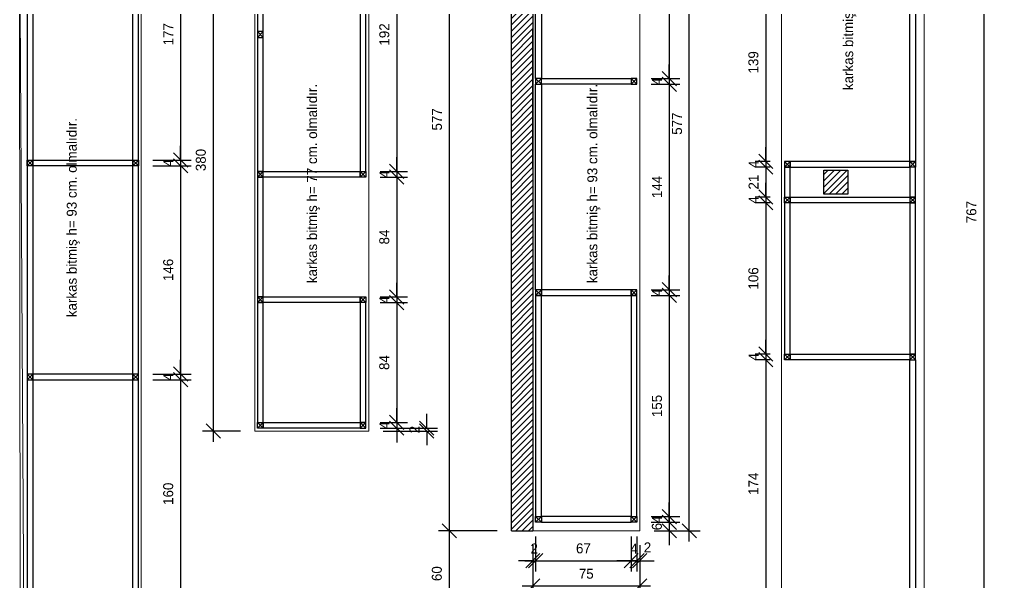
# Model space of a CAD drawing. Header units: centimetres. Extents: x 131563 to 145359, y 24878 to 28066.
# Drawn here: x 132804 to 133487, y 26724 to 27119 of the extents above; entities that cross this region are included whole.
import ezdxf

# ---------------------------------------------------------------- set-up
doc = ezdxf.new("R2010")
doc.units = ezdxf.units.CM
doc.header["$LTSCALE"] = 10
doc.header["$MEASUREMENT"] = 0
doc.header["$PDMODE"] = 3
doc.header["$PDSIZE"] = 20
doc.layers.add('ARK_AHŞAP', color=45, linetype='Continuous', lineweight=15)
doc.layers.add('tefriş', color=45, linetype='Continuous', lineweight=18)
for name, color, linetype in [('CG TASARIM LOGO', 7, 'Continuous'), ('Kıtc-002 Çizgi', 7, 'Continuous'), ('Kıtc-040 Detay', 7, 'Continuous'), ('LP-DIMENSION_INT_100', 51, 'Continuous'), ('S2000-002 Çizgi', 7, 'Continuous')]:
    doc.layers.add(name, color=color, linetype=linetype)
doc.styles.add('TAKSİM', font='GOTHIC.TTF', dxfattribs={"height": 7})
doc.dimstyles.new('AR_DIM_100', dxfattribs={"dimtxt": 7, "dimasz": 10, "dimexe": 7.5, "dimexo": 10, "dimgap": 5, "dimtad": 1, "dimtoh": 1, "dimdec": 0, "dimrnd": 0.5, "dimzin": 12, "dimdsep": 46, "dimtxsty": 'TAKSİM', "dimblk": 'OBLIQUE', "dimcen": 0.09, "dimdle": 7.5, "dimclrd": 256, "dimclre": 256, "dimclrt": 7, "dimadec": 0, "dimazin": 0, "dimtfac": 1, "dimtdec": 0, "dimtix": 1, "dimtofl": 0, "dimtmove": 0, "dimatfit": 3, "dimldrblk": 'DOT', "dimfxl": 100, "dimfxlon": 1, "dimtolj": 1, "dimtzin": 0, "dimlwd": -1, "dimlwe": -1, "dimarcsym": 0})

# ---------------------------------------------------------------- blocks, each defined once
blk = doc.blocks.new('A$C14D17327')
at = {"layer": 'Kıtc-002 Çizgi', "color": 1, "elevation": 0}
blk.add_lwpolyline([(0, 4), (4, 4), (4, 0), (0, 0)], close=True, dxfattribs=at)
for points in [[(0, 4), (4, 0)], [(0, 0), (4, 4)]]:
    blk.add_lwpolyline(points, dxfattribs=at)
blk = doc.blocks.new('_Oblique')
at = {"color": 0, "linetype": 'ByBlock', "lineweight": -2}
blk.add_line((-0.5, -0.5), (0.5, 0.5), dxfattribs=at)
blk = doc.blocks.new('*D33')
at = {"transparency": 16777216}
for p, q in [((133259.34, 27218.65), (133259.34, 27069.73)), ((133246.61, 27211.15), (133266.84, 27211.15)), ((133246.61, 27077.23), (133266.84, 27077.23))]:
    blk.add_line(p, q, dxfattribs=at)
at = {"layer": 'Defpoints', "color": 0, "transparency": 16777216}
for p in [(133236.61, 27211.15), (133236.61, 27077.23), (133259.34, 27077.23)]:
    blk.add_point(p, dxfattribs=at)
at = {"transparency": 16777216, "xscale": 10, "yscale": 10, "zscale": 10}
for p, rotation in [((133259.34, 27211.15), 90), ((133259.34, 27077.23), 270)]:
    blk.add_blockref('_Oblique', p, dxfattribs=dict(at, rotation=rotation))
at = {"color": 7, "transparency": 16777216, "insert": (133250.66, 27144.19), "char_height": 7, "attachment_point": 5, "rotation": 90, "style": 'TAKSİM'}
blk.add_mtext('\\A1;134', dxfattribs=at)
blk = doc.blocks.new('_Dot')
at = {"color": 0, "linetype": 'ByBlock', "lineweight": -2}
blk.add_line((-0.5, 0), (-1, 0), dxfattribs=at)
at = {"color": 0, "linetype": 'ByBlock', "const_width": 0.5}
blk.add_lwpolyline([(-0.25, 0, 1), (0.25, 0, 1)], format="xyb", close=True, dxfattribs=at)
blk = doc.blocks.new('*D34')
at = {"transparency": 16777216}
for p, q in [((133259.34, 27077.23), (133259.34, 27087.23)), ((133246.61, 27077.23), (133266.84, 27077.23)), ((133246.61, 27073.23), (133266.84, 27073.23)), ((133259.34, 27073.23), (133259.34, 27063.23))]:
    blk.add_line(p, q, dxfattribs=at)
at = {"layer": 'Defpoints', "color": 0, "transparency": 16777216}
for p in [(133236.61, 27077.23), (133236.61, 27073.23), (133259.34, 27073.23)]:
    blk.add_point(p, dxfattribs=at)
at = {"transparency": 16777216, "xscale": 10, "yscale": 10, "zscale": 10}
for p, rotation in [((133259.34, 27077.23), 270), ((133259.34, 27073.23), 90)]:
    blk.add_blockref('_Oblique', p, dxfattribs=dict(at, rotation=rotation))
at = {"color": 7, "transparency": 16777216, "insert": (133250.75, 27075.23), "char_height": 7, "attachment_point": 5, "rotation": 90, "style": 'TAKSİM'}
blk.add_mtext('\\A1;4', dxfattribs=at)
blk = doc.blocks.new('*D35')
at = {"transparency": 16777216}
for p, q in [((133259.34, 27080.73), (133259.34, 26921.73)), ((133246.61, 27073.23), (133266.84, 27073.23)), ((133246.61, 26929.23), (133266.84, 26929.23))]:
    blk.add_line(p, q, dxfattribs=at)
at = {"layer": 'Defpoints', "color": 0, "transparency": 16777216}
for p in [(133236.61, 27073.23), (133236.61, 26929.23), (133259.34, 26929.23)]:
    blk.add_point(p, dxfattribs=at)
at = {"transparency": 16777216, "xscale": 10, "yscale": 10, "zscale": 10}
for p, rotation in [((133259.34, 27073.23), 90), ((133259.34, 26929.23), 270)]:
    blk.add_blockref('_Oblique', p, dxfattribs=dict(at, rotation=rotation))
at = {"color": 7, "transparency": 16777216, "insert": (133250.75, 27001.23), "char_height": 7, "attachment_point": 5, "rotation": 90, "style": 'TAKSİM'}
blk.add_mtext('\\A1;144', dxfattribs=at)
blk = doc.blocks.new('*D36')
at = {"transparency": 16777216}
for p, q in [((133259.34, 26929.23), (133259.34, 26939.23)), ((133246.61, 26929.23), (133266.84, 26929.23)), ((133246.61, 26925.23), (133266.84, 26925.23)), ((133259.34, 26925.23), (133259.34, 26915.23))]:
    blk.add_line(p, q, dxfattribs=at)
at = {"layer": 'Defpoints', "color": 0, "transparency": 16777216}
for p in [(133236.61, 26929.23), (133236.61, 26925.23), (133259.34, 26925.23)]:
    blk.add_point(p, dxfattribs=at)
at = {"transparency": 16777216, "xscale": 10, "yscale": 10, "zscale": 10}
for p, rotation in [((133259.34, 26929.23), 270), ((133259.34, 26925.23), 90)]:
    blk.add_blockref('_Oblique', p, dxfattribs=dict(at, rotation=rotation))
at = {"color": 7, "transparency": 16777216, "insert": (133250.75, 26927.23), "char_height": 7, "attachment_point": 5, "rotation": 90, "style": 'TAKSİM'}
blk.add_mtext('\\A1;4', dxfattribs=at)
blk = doc.blocks.new('*D37')
at = {"transparency": 16777216}
for p, q in [((133259.34, 26932.73), (133259.34, 26762.65)), ((133246.61, 26925.23), (133266.84, 26925.23)), ((133246.61, 26770.15), (133266.84, 26770.15))]:
    blk.add_line(p, q, dxfattribs=at)
at = {"layer": 'Defpoints', "color": 0, "transparency": 16777216}
for p in [(133236.61, 26925.23), (133236.61, 26770.15), (133259.34, 26770.15)]:
    blk.add_point(p, dxfattribs=at)
at = {"transparency": 16777216, "xscale": 10, "yscale": 10, "zscale": 10}
for p, rotation in [((133259.34, 26925.23), 90), ((133259.34, 26770.15), 270)]:
    blk.add_blockref('_Oblique', p, dxfattribs=dict(at, rotation=rotation))
at = {"color": 7, "transparency": 16777216, "insert": (133250.75, 26847.69), "char_height": 7, "attachment_point": 5, "rotation": 90, "style": 'TAKSİM'}
blk.add_mtext('\\A1;155', dxfattribs=at)
blk = doc.blocks.new('*D38')
at = {"transparency": 16777216}
for p, q in [((133259.34, 26770.15), (133259.34, 26780.15)), ((133246.61, 26770.15), (133266.84, 26770.15)), ((133246.61, 26766.15), (133266.84, 26766.15)), ((133259.34, 26766.15), (133259.34, 26756.15))]:
    blk.add_line(p, q, dxfattribs=at)
at = {"layer": 'Defpoints', "color": 0, "transparency": 16777216}
for p in [(133236.61, 26770.15), (133236.61, 26766.15), (133259.34, 26766.15)]:
    blk.add_point(p, dxfattribs=at)
at = {"transparency": 16777216, "xscale": 10, "yscale": 10, "zscale": 10}
for p, rotation in [((133259.34, 26770.15), 270), ((133259.34, 26766.15), 90)]:
    blk.add_blockref('_Oblique', p, dxfattribs=dict(at, rotation=rotation))
at = {"color": 7, "transparency": 16777216, "insert": (133250.75, 26768.15), "char_height": 7, "attachment_point": 5, "rotation": 90, "style": 'TAKSİM'}
blk.add_mtext('\\A1;4', dxfattribs=at)
blk = doc.blocks.new('*D39')
at = {"transparency": 16777216}
for p, q in [((133259.34, 26766.15), (133259.34, 26776.15)), ((133246.61, 26766.15), (133266.84, 26766.15)), ((133248.61, 26760.15), (133266.84, 26760.15)), ((133259.34, 26760.15), (133259.34, 26750.15))]:
    blk.add_line(p, q, dxfattribs=at)
at = {"layer": 'Defpoints', "color": 0, "transparency": 16777216}
for p in [(133236.61, 26766.15), (133238.61, 26760.15), (133259.34, 26760.15)]:
    blk.add_point(p, dxfattribs=at)
at = {"transparency": 16777216, "xscale": 10, "yscale": 10, "zscale": 10}
for p, rotation in [((133259.34, 26766.15), 270), ((133259.34, 26760.15), 90)]:
    blk.add_blockref('_Oblique', p, dxfattribs=dict(at, rotation=rotation))
at = {"color": 7, "transparency": 16777216, "insert": (133250.66, 26763.15), "char_height": 7, "attachment_point": 5, "rotation": 90, "style": 'TAKSİM'}
blk.add_mtext('\\A1;6', dxfattribs=at)
blk = doc.blocks.new('*D40')
at = {"transparency": 16777216}
for p, q in [((133165.61, 26756.15), (133165.61, 26731.66)), ((133163.61, 26750.15), (133163.61, 26731.66)), ((133163.61, 26739.16), (133153.61, 26739.16)), ((133165.61, 26739.16), (133175.61, 26739.16))]:
    blk.add_line(p, q, dxfattribs=at)
at = {"layer": 'Defpoints', "color": 0, "transparency": 16777216}
for p in [(133165.61, 26766.15), (133163.61, 26760.15), (133165.61, 26739.16)]:
    blk.add_point(p, dxfattribs=at)
at = {"transparency": 16777216, "xscale": 10, "yscale": 10, "zscale": 10}
blk.add_blockref('_Oblique', (133163.61, 26739.16), dxfattribs=at)
at = {"transparency": 16777216, "xscale": 10, "yscale": 10, "zscale": 10, "rotation": 180}
blk.add_blockref('_Oblique', (133165.61, 26739.16), dxfattribs=at)
at = {"color": 7, "transparency": 16777216, "insert": (133164.61, 26747.75), "char_height": 7, "attachment_point": 5, "style": 'TAKSİM'}
blk.add_mtext('\\A1;2', dxfattribs=at)
blk = doc.blocks.new('*D41')
at = {"transparency": 16777216}
for p, q in [((133165.61, 26756.15), (133165.61, 26731.66)), ((133232.61, 26756.15), (133232.61, 26731.66)), ((133158.11, 26739.16), (133240.11, 26739.16))]:
    blk.add_line(p, q, dxfattribs=at)
at = {"layer": 'Defpoints', "color": 0, "transparency": 16777216}
for p in [(133165.61, 26766.15), (133232.61, 26766.15), (133232.61, 26739.16)]:
    blk.add_point(p, dxfattribs=at)
at = {"transparency": 16777216, "xscale": 10, "yscale": 10, "zscale": 10, "rotation": 180}
blk.add_blockref('_Oblique', (133165.61, 26739.16), dxfattribs=at)
at = {"transparency": 16777216, "xscale": 10, "yscale": 10, "zscale": 10}
blk.add_blockref('_Oblique', (133232.61, 26739.16), dxfattribs=at)
at = {"color": 7, "transparency": 16777216, "insert": (133199.11, 26747.83), "char_height": 7, "attachment_point": 5, "style": 'TAKSİM'}
blk.add_mtext('\\A1;67', dxfattribs=at)
blk = doc.blocks.new('*D42')
at = {"transparency": 16777216}
for p, q in [((133232.61, 26756.15), (133232.61, 26731.66)), ((133236.61, 26756.15), (133236.61, 26731.66)), ((133232.61, 26739.16), (133222.61, 26739.16)), ((133236.61, 26739.16), (133246.61, 26739.16))]:
    blk.add_line(p, q, dxfattribs=at)
at = {"layer": 'Defpoints', "color": 0, "transparency": 16777216}
for p in [(133232.61, 26766.15), (133236.61, 26766.15), (133236.61, 26739.16)]:
    blk.add_point(p, dxfattribs=at)
at = {"transparency": 16777216, "xscale": 10, "yscale": 10, "zscale": 10}
blk.add_blockref('_Oblique', (133232.61, 26739.16), dxfattribs=at)
at = {"transparency": 16777216, "xscale": 10, "yscale": 10, "zscale": 10, "rotation": 180}
blk.add_blockref('_Oblique', (133236.61, 26739.16), dxfattribs=at)
at = {"color": 7, "transparency": 16777216, "insert": (133234.61, 26747.75), "char_height": 7, "attachment_point": 5, "style": 'TAKSİM'}
blk.add_mtext('\\A1;4', dxfattribs=at)
blk = doc.blocks.new('*D43')
at = {"transparency": 16777216}
for p, q in [((133236.61, 26756.15), (133236.61, 26731.66)), ((133238.61, 26750.15), (133238.61, 26731.66)), ((133236.61, 26739.16), (133226.61, 26739.16)), ((133238.61, 26739.16), (133248.61, 26739.16))]:
    blk.add_line(p, q, dxfattribs=at)
at = {"layer": 'Defpoints', "color": 0, "transparency": 16777216}
for p in [(133236.61, 26766.15), (133238.61, 26760.15), (133238.61, 26739.16)]:
    blk.add_point(p, dxfattribs=at)
at = {"transparency": 16777216, "xscale": 10, "yscale": 10, "zscale": 10}
blk.add_blockref('_Oblique', (133236.61, 26739.16), dxfattribs=at)
at = {"transparency": 16777216, "xscale": 10, "yscale": 10, "zscale": 10, "rotation": 180}
blk.add_blockref('_Oblique', (133238.61, 26739.16), dxfattribs=at)
at = {"color": 7, "transparency": 16777216, "insert": (133244.05, 26748.58), "char_height": 7, "attachment_point": 5, "style": 'TAKSİM'}
blk.add_mtext('\\A1;2', dxfattribs=at)
blk = doc.blocks.new('*D44')
at = {"transparency": 16777216}
for p, q in [((133163.61, 26750.15), (133163.61, 26713.94)), ((133238.61, 26750.15), (133238.61, 26713.94)), ((133246.11, 26721.44), (133156.11, 26721.44))]:
    blk.add_line(p, q, dxfattribs=at)
at = {"layer": 'Defpoints', "color": 0, "transparency": 16777216}
for p in [(133163.61, 26760.15), (133238.61, 26760.15), (133163.61, 26721.44)]:
    blk.add_point(p, dxfattribs=at)
at = {"transparency": 16777216, "xscale": 10, "yscale": 10, "zscale": 10, "rotation": 180}
blk.add_blockref('_Oblique', (133163.61, 26721.44), dxfattribs=at)
at = {"transparency": 16777216, "xscale": 10, "yscale": 10, "zscale": 10}
blk.add_blockref('_Oblique', (133238.61, 26721.44), dxfattribs=at)
at = {"color": 7, "transparency": 16777216, "insert": (133201.11, 26730.03), "char_height": 7, "attachment_point": 5, "style": 'TAKSİM'}
blk.add_mtext('\\A1;75', dxfattribs=at)
blk = doc.blocks.new('*D45')
at = {"transparency": 16777216}
for p, q in [((133273.38, 26752.65), (133273.38, 27344.65)), ((133248.61, 27337.15), (133280.88, 27337.15)), ((133248.61, 26760.15), (133280.88, 26760.15))]:
    blk.add_line(p, q, dxfattribs=at)
at = {"layer": 'Defpoints', "color": 0, "transparency": 16777216}
for p in [(133238.61, 27337.15), (133273.38, 27337.15), (133238.61, 26760.15)]:
    blk.add_point(p, dxfattribs=at)
at = {"transparency": 16777216, "xscale": 10, "yscale": 10, "zscale": 10}
for p, rotation in [((133273.38, 27337.15), 90), ((133273.38, 26760.15), 270)]:
    blk.add_blockref('_Oblique', p, dxfattribs=dict(at, rotation=rotation))
at = {"color": 7, "transparency": 16777216, "insert": (133264.8, 27045.65), "char_height": 7, "attachment_point": 5, "rotation": 90, "style": 'TAKSİM'}
blk.add_mtext('\\A1;577', dxfattribs=at)
blk = doc.blocks.new('*D74')
at = {"transparency": 16777216}
for p, q in [((133327.02, 27165.65), (133327.02, 27011.65)), ((133330.11, 27158.15), (133319.52, 27158.15)), ((133330.11, 27019.15), (133319.52, 27019.15))]:
    blk.add_line(p, q, dxfattribs=at)
at = {"layer": 'Defpoints', "color": 0, "transparency": 16777216}
for p in [(133340.11, 27158.15), (133327.02, 27019.15), (133340.11, 27019.15)]:
    blk.add_point(p, dxfattribs=at)
at = {"transparency": 16777216, "xscale": 10, "yscale": 10, "zscale": 10}
for p, rotation in [((133327.02, 27158.15), 90), ((133327.02, 27019.15), 270)]:
    blk.add_blockref('_Oblique', p, dxfattribs=dict(at, rotation=rotation))
at = {"color": 7, "transparency": 16777216, "insert": (133318.35, 27088.65), "char_height": 7, "attachment_point": 5, "rotation": 90, "style": 'TAKSİM'}
blk.add_mtext('\\A1;139', dxfattribs=at)
blk = doc.blocks.new('*D75')
at = {"transparency": 16777216}
for p, q in [((133327.02, 27019.15), (133327.02, 27029.15)), ((133330.11, 27019.15), (133319.52, 27019.15)), ((133330.11, 27015.15), (133319.52, 27015.15)), ((133327.02, 27015.15), (133327.02, 27005.15))]:
    blk.add_line(p, q, dxfattribs=at)
at = {"layer": 'Defpoints', "color": 0, "transparency": 16777216}
for p in [(133340.11, 27019.15), (133327.02, 27015.15), (133340.11, 27015.15)]:
    blk.add_point(p, dxfattribs=at)
at = {"transparency": 16777216, "xscale": 10, "yscale": 10, "zscale": 10}
for p, rotation in [((133327.02, 27019.15), 270), ((133327.02, 27015.15), 90)]:
    blk.add_blockref('_Oblique', p, dxfattribs=dict(at, rotation=rotation))
at = {"color": 7, "transparency": 16777216, "insert": (133318.44, 27017.15), "char_height": 7, "attachment_point": 5, "rotation": 90, "style": 'TAKSİM'}
blk.add_mtext('\\A1;4', dxfattribs=at)
blk = doc.blocks.new('*D76')
at = {"transparency": 16777216}
for p, q in [((133327.02, 27022.65), (133327.02, 26986.65)), ((133330.11, 27015.15), (133319.52, 27015.15)), ((133330.11, 26994.15), (133319.52, 26994.15))]:
    blk.add_line(p, q, dxfattribs=at)
at = {"layer": 'Defpoints', "color": 0, "transparency": 16777216}
for p in [(133340.11, 27015.15), (133327.02, 26994.15), (133340.11, 26994.15)]:
    blk.add_point(p, dxfattribs=at)
at = {"transparency": 16777216, "xscale": 10, "yscale": 10, "zscale": 10}
for p, rotation in [((133327.02, 27015.15), 90), ((133327.02, 26994.15), 270)]:
    blk.add_blockref('_Oblique', p, dxfattribs=dict(at, rotation=rotation))
at = {"color": 7, "transparency": 16777216, "insert": (133318.44, 27004.65), "char_height": 7, "attachment_point": 5, "rotation": 90, "style": 'TAKSİM'}
blk.add_mtext('\\A1;21', dxfattribs=at)
blk = doc.blocks.new('*D77')
at = {"transparency": 16777216}
for p, q in [((133327.02, 26994.15), (133327.02, 27004.15)), ((133330.11, 26994.15), (133319.52, 26994.15)), ((133330.11, 26990.15), (133319.52, 26990.15)), ((133327.02, 26990.15), (133327.02, 26980.15))]:
    blk.add_line(p, q, dxfattribs=at)
at = {"layer": 'Defpoints', "color": 0, "transparency": 16777216}
for p in [(133327.02, 26990.15), (133340.11, 26994.15), (133340.11, 26990.15)]:
    blk.add_point(p, dxfattribs=at)
at = {"transparency": 16777216, "xscale": 10, "yscale": 10, "zscale": 10}
for p, rotation in [((133327.02, 26994.15), 270), ((133327.02, 26990.15), 90)]:
    blk.add_blockref('_Oblique', p, dxfattribs=dict(at, rotation=rotation))
at = {"color": 7, "transparency": 16777216, "insert": (133318.44, 26992.15), "char_height": 7, "attachment_point": 5, "rotation": 90, "style": 'TAKSİM'}
blk.add_mtext('\\A1;4', dxfattribs=at)
blk = doc.blocks.new('*D78')
at = {"transparency": 16777216}
for p, q in [((133327.02, 26997.65), (133327.02, 26876.65)), ((133330.11, 26990.15), (133319.52, 26990.15)), ((133330.11, 26884.15), (133319.52, 26884.15))]:
    blk.add_line(p, q, dxfattribs=at)
at = {"layer": 'Defpoints', "color": 0, "transparency": 16777216}
for p in [(133340.11, 26990.15), (133327.02, 26884.15), (133340.11, 26884.15)]:
    blk.add_point(p, dxfattribs=at)
at = {"transparency": 16777216, "xscale": 10, "yscale": 10, "zscale": 10}
for p, rotation in [((133327.02, 26990.15), 90), ((133327.02, 26884.15), 270)]:
    blk.add_blockref('_Oblique', p, dxfattribs=dict(at, rotation=rotation))
at = {"color": 7, "transparency": 16777216, "insert": (133318.35, 26937.15), "char_height": 7, "attachment_point": 5, "rotation": 90, "style": 'TAKSİM'}
blk.add_mtext('\\A1;106', dxfattribs=at)
blk = doc.blocks.new('*D79')
at = {"transparency": 16777216}
for p, q in [((133327.02, 26884.15), (133327.02, 26894.15)), ((133330.11, 26884.15), (133319.52, 26884.15)), ((133330.11, 26880.15), (133319.52, 26880.15)), ((133327.02, 26880.15), (133327.02, 26870.15))]:
    blk.add_line(p, q, dxfattribs=at)
at = {"layer": 'Defpoints', "color": 0, "transparency": 16777216}
for p in [(133340.11, 26884.15), (133327.02, 26880.15), (133340.11, 26880.15)]:
    blk.add_point(p, dxfattribs=at)
at = {"transparency": 16777216, "xscale": 10, "yscale": 10, "zscale": 10}
for p, rotation in [((133327.02, 26884.15), 270), ((133327.02, 26880.15), 90)]:
    blk.add_blockref('_Oblique', p, dxfattribs=dict(at, rotation=rotation))
at = {"color": 7, "transparency": 16777216, "insert": (133318.44, 26882.15), "char_height": 7, "attachment_point": 5, "rotation": 90, "style": 'TAKSİM'}
blk.add_mtext('\\A1;4', dxfattribs=at)
blk = doc.blocks.new('*D80')
at = {"transparency": 16777216}
for p, q in [((133327.02, 26887.65), (133327.02, 26698.65)), ((133330.11, 26880.15), (133319.52, 26880.15)), ((133330.11, 26706.15), (133319.52, 26706.15))]:
    blk.add_line(p, q, dxfattribs=at)
at = {"layer": 'Defpoints', "color": 0, "transparency": 16777216}
for p in [(133340.11, 26880.15), (133327.02, 26706.15), (133340.11, 26706.15)]:
    blk.add_point(p, dxfattribs=at)
at = {"transparency": 16777216, "xscale": 10, "yscale": 10, "zscale": 10}
for p, rotation in [((133327.02, 26880.15), 90), ((133327.02, 26706.15), 270)]:
    blk.add_blockref('_Oblique', p, dxfattribs=dict(at, rotation=rotation))
at = {"color": 7, "transparency": 16777216, "insert": (133318.35, 26793.15), "char_height": 7, "attachment_point": 5, "rotation": 90, "style": 'TAKSİM'}
blk.add_mtext('\\A1;174', dxfattribs=at)
blk = doc.blocks.new('*D113')
at = {"transparency": 16777216}
for p, q in [((133479.91, 27374.65), (133479.91, 26592.65)), ((133448.11, 27367.15), (133487.41, 27367.15)), ((133448.11, 26600.15), (133487.41, 26600.15))]:
    blk.add_line(p, q, dxfattribs=at)
at = {"layer": 'Defpoints', "color": 0, "transparency": 16777216}
for p in [(133438.11, 27367.15), (133438.11, 26600.15), (133479.91, 26600.15)]:
    blk.add_point(p, dxfattribs=at)
at = {"transparency": 16777216, "xscale": 10, "yscale": 10, "zscale": 10}
for p, rotation in [((133479.91, 27367.15), 90), ((133479.91, 26600.15), 270)]:
    blk.add_blockref('_Oblique', p, dxfattribs=dict(at, rotation=rotation))
at = {"color": 7, "transparency": 16777216, "insert": (133471.24, 26983.65), "char_height": 7, "attachment_point": 5, "rotation": 90, "style": 'TAKSİM'}
blk.add_mtext('\\A1;767', dxfattribs=at)
blk = doc.blocks.new('*D122')
at = {"transparency": 16777216}
for p, q in [((132939.49, 27217.65), (132939.49, 26822.65)), ((132958.61, 27210.15), (132931.99, 27210.15)), ((132958.61, 26830.15), (132931.99, 26830.15))]:
    blk.add_line(p, q, dxfattribs=at)
at = {"layer": 'Defpoints', "color": 0, "transparency": 16777216}
for p in [(132968.61, 27210.15), (132939.49, 26830.15), (132968.61, 26830.15)]:
    blk.add_point(p, dxfattribs=at)
at = {"transparency": 16777216, "xscale": 10, "yscale": 10, "zscale": 10}
for p, rotation in [((132939.49, 27210.15), 90), ((132939.49, 26830.15), 270)]:
    blk.add_blockref('_Oblique', p, dxfattribs=dict(at, rotation=rotation))
at = {"color": 7, "transparency": 16777216, "insert": (132930.81, 27020.15), "char_height": 7, "attachment_point": 5, "rotation": 90, "style": 'TAKSİM'}
blk.add_mtext('\\A1;380', dxfattribs=at)
blk = doc.blocks.new('*D124')
at = {"transparency": 16777216}
for p, q in [((133105.01, 26767.65), (133105.01, 26692.65)), ((133138.61, 26760.15), (133097.51, 26760.15)), ((133138.61, 26700.15), (133097.51, 26700.15))]:
    blk.add_line(p, q, dxfattribs=at)
at = {"layer": 'Defpoints', "color": 0, "transparency": 16777216}
for p in [(133148.61, 26760.15), (133105.01, 26700.15), (133148.61, 26700.15)]:
    blk.add_point(p, dxfattribs=at)
at = {"transparency": 16777216, "xscale": 10, "yscale": 10, "zscale": 10}
for p, rotation in [((133105.01, 26760.15), 90), ((133105.01, 26700.15), 270)]:
    blk.add_blockref('_Oblique', p, dxfattribs=dict(at, rotation=rotation))
at = {"color": 7, "transparency": 16777216, "insert": (133096.33, 26730.15), "char_height": 7, "attachment_point": 5, "rotation": 90, "style": 'TAKSİM'}
blk.add_mtext('\\A1;60', dxfattribs=at)
blk = doc.blocks.new('*D143')
at = {"transparency": 16777216}
for p, q in [((133105.01, 27344.65), (133105.01, 26752.65)), ((133118.61, 27337.15), (133097.51, 27337.15)), ((133118.61, 26760.15), (133097.51, 26760.15))]:
    blk.add_line(p, q, dxfattribs=at)
at = {"layer": 'Defpoints', "color": 0, "transparency": 16777216}
for p in [(133128.61, 27337.15), (133105.01, 26760.15), (133128.61, 26760.15)]:
    blk.add_point(p, dxfattribs=at)
at = {"transparency": 16777216, "xscale": 10, "yscale": 10, "zscale": 10}
for p, rotation in [((133105.01, 27337.15), 90), ((133105.01, 26760.15), 270)]:
    blk.add_blockref('_Oblique', p, dxfattribs=dict(at, rotation=rotation))
at = {"color": 7, "transparency": 16777216, "insert": (133096.42, 27048.65), "char_height": 7, "attachment_point": 5, "rotation": 90, "style": 'TAKSİM'}
blk.add_mtext('\\A1;577', dxfattribs=at)
blk = doc.blocks.new('*D148')
at = {"transparency": 16777216}
for p, q in [((133068.16, 27211.65), (133068.16, 27004.7)), ((133056.61, 27204.15), (133075.66, 27204.15)), ((133056.61, 27012.2), (133075.66, 27012.2))]:
    blk.add_line(p, q, dxfattribs=at)
at = {"layer": 'Defpoints', "color": 0, "transparency": 16777216}
for p in [(133046.61, 27204.15), (133046.61, 27012.2), (133068.16, 27012.2)]:
    blk.add_point(p, dxfattribs=at)
at = {"transparency": 16777216, "xscale": 10, "yscale": 10, "zscale": 10}
for p, rotation in [((133068.16, 27204.15), 90), ((133068.16, 27012.2), 270)]:
    blk.add_blockref('_Oblique', p, dxfattribs=dict(at, rotation=rotation))
at = {"color": 7, "transparency": 16777216, "insert": (133059.48, 27108.18), "char_height": 7, "attachment_point": 5, "rotation": 90, "style": 'TAKSİM'}
blk.add_mtext('\\A1;192', dxfattribs=at)
blk = doc.blocks.new('*D149')
at = {"transparency": 16777216}
for p, q in [((133068.16, 27012.2), (133068.16, 27022.2)), ((133056.61, 27012.2), (133075.66, 27012.2)), ((133056.61, 27008.2), (133075.66, 27008.2)), ((133068.16, 27008.2), (133068.16, 26998.2))]:
    blk.add_line(p, q, dxfattribs=at)
at = {"layer": 'Defpoints', "color": 0, "transparency": 16777216}
for p in [(133046.61, 27012.2), (133046.61, 27008.2), (133068.16, 27008.2)]:
    blk.add_point(p, dxfattribs=at)
at = {"transparency": 16777216, "xscale": 10, "yscale": 10, "zscale": 10}
for p, rotation in [((133068.16, 27012.2), 270), ((133068.16, 27008.2), 90)]:
    blk.add_blockref('_Oblique', p, dxfattribs=dict(at, rotation=rotation))
at = {"color": 7, "transparency": 16777216, "insert": (133059.57, 27010.2), "char_height": 7, "attachment_point": 5, "rotation": 90, "style": 'TAKSİM'}
blk.add_mtext('\\A1;4', dxfattribs=at)
blk = doc.blocks.new('*D150')
at = {"transparency": 16777216}
for p, q in [((133068.16, 27015.7), (133068.16, 26916.65)), ((133056.61, 27008.2), (133075.66, 27008.2)), ((133056.61, 26924.15), (133075.66, 26924.15))]:
    blk.add_line(p, q, dxfattribs=at)
at = {"layer": 'Defpoints', "color": 0, "transparency": 16777216}
for p in [(133046.61, 27008.2), (133046.61, 26924.15), (133068.16, 26924.15)]:
    blk.add_point(p, dxfattribs=at)
at = {"transparency": 16777216, "xscale": 10, "yscale": 10, "zscale": 10}
for p, rotation in [((133068.16, 27008.2), 90), ((133068.16, 26924.15), 270)]:
    blk.add_blockref('_Oblique', p, dxfattribs=dict(at, rotation=rotation))
at = {"color": 7, "transparency": 16777216, "insert": (133059.48, 26966.18), "char_height": 7, "attachment_point": 5, "rotation": 90, "style": 'TAKSİM'}
blk.add_mtext('\\A1;84', dxfattribs=at)
blk = doc.blocks.new('*D151')
at = {"transparency": 16777216}
for p, q in [((133068.16, 26924.15), (133068.16, 26934.15)), ((133056.61, 26924.15), (133075.66, 26924.15)), ((133056.61, 26920.15), (133075.66, 26920.15)), ((133068.16, 26920.15), (133068.16, 26910.15))]:
    blk.add_line(p, q, dxfattribs=at)
at = {"layer": 'Defpoints', "color": 0, "transparency": 16777216}
for p in [(133046.61, 26924.15), (133046.61, 26920.15), (133068.16, 26920.15)]:
    blk.add_point(p, dxfattribs=at)
at = {"transparency": 16777216, "xscale": 10, "yscale": 10, "zscale": 10}
for p, rotation in [((133068.16, 26924.15), 270), ((133068.16, 26920.15), 90)]:
    blk.add_blockref('_Oblique', p, dxfattribs=dict(at, rotation=rotation))
at = {"color": 7, "transparency": 16777216, "insert": (133059.57, 26922.15), "char_height": 7, "attachment_point": 5, "rotation": 90, "style": 'TAKSİM'}
blk.add_mtext('\\A1;4', dxfattribs=at)
blk = doc.blocks.new('*D152')
at = {"transparency": 16777216}
for p, q in [((133068.16, 26927.65), (133068.16, 26828.65)), ((133056.61, 26920.15), (133075.66, 26920.15)), ((133056.61, 26836.15), (133075.66, 26836.15))]:
    blk.add_line(p, q, dxfattribs=at)
at = {"layer": 'Defpoints', "color": 0, "transparency": 16777216}
for p in [(133046.61, 26920.15), (133046.61, 26836.15), (133068.16, 26836.15)]:
    blk.add_point(p, dxfattribs=at)
at = {"transparency": 16777216, "xscale": 10, "yscale": 10, "zscale": 10}
for p, rotation in [((133068.16, 26920.15), 90), ((133068.16, 26836.15), 270)]:
    blk.add_blockref('_Oblique', p, dxfattribs=dict(at, rotation=rotation))
at = {"color": 7, "transparency": 16777216, "insert": (133059.48, 26878.15), "char_height": 7, "attachment_point": 5, "rotation": 90, "style": 'TAKSİM'}
blk.add_mtext('\\A1;84', dxfattribs=at)
blk = doc.blocks.new('*D153')
at = {"transparency": 16777216}
for p, q in [((133068.16, 26836.15), (133068.16, 26846.15)), ((133056.61, 26836.15), (133075.66, 26836.15)), ((133056.61, 26832.15), (133075.66, 26832.15)), ((133068.16, 26832.15), (133068.16, 26822.15))]:
    blk.add_line(p, q, dxfattribs=at)
at = {"layer": 'Defpoints', "color": 0, "transparency": 16777216}
for p in [(133046.61, 26836.15), (133046.61, 26832.15), (133068.16, 26832.15)]:
    blk.add_point(p, dxfattribs=at)
at = {"transparency": 16777216, "xscale": 10, "yscale": 10, "zscale": 10}
for p, rotation in [((133068.16, 26836.15), 270), ((133068.16, 26832.15), 90)]:
    blk.add_blockref('_Oblique', p, dxfattribs=dict(at, rotation=rotation))
at = {"color": 7, "transparency": 16777216, "insert": (133059.57, 26834.15), "char_height": 7, "attachment_point": 5, "rotation": 90, "style": 'TAKSİM'}
blk.add_mtext('\\A1;4', dxfattribs=at)
blk = doc.blocks.new('*D154')
at = {"transparency": 16777216}
for p, q in [((133089.25, 26832.15), (133089.25, 26842.15)), ((133056.61, 26832.15), (133096.75, 26832.15)), ((133058.61, 26830.15), (133096.75, 26830.15)), ((133089.25, 26830.15), (133089.25, 26820.15))]:
    blk.add_line(p, q, dxfattribs=at)
at = {"layer": 'Defpoints', "color": 0, "transparency": 16777216}
for p in [(133046.61, 26832.15), (133048.61, 26830.15), (133089.25, 26830.15)]:
    blk.add_point(p, dxfattribs=at)
at = {"transparency": 16777216, "xscale": 10, "yscale": 10, "zscale": 10}
for p, rotation in [((133089.25, 26832.15), 270), ((133089.25, 26830.15), 90)]:
    blk.add_blockref('_Oblique', p, dxfattribs=dict(at, rotation=rotation))
at = {"color": 7, "transparency": 16777216, "insert": (133080.66, 26831.15), "char_height": 7, "attachment_point": 5, "rotation": 90, "style": 'TAKSİM'}
blk.add_mtext('\\A1;2', dxfattribs=at)
blk = doc.blocks.new('*D162')
at = {"transparency": 16777216}
for p, q in [((132916.61, 27204.03), (132916.61, 27012.59)), ((132897.03, 27196.53), (132924.11, 27196.53)), ((132897.03, 27020.09), (132924.11, 27020.09))]:
    blk.add_line(p, q, dxfattribs=at)
at = {"layer": 'Defpoints', "color": 0, "transparency": 16777216}
for p in [(132887.03, 27196.53), (132887.03, 27020.09), (132916.61, 27020.09)]:
    blk.add_point(p, dxfattribs=at)
at = {"transparency": 16777216, "xscale": 10, "yscale": 10, "zscale": 10}
for p, rotation in [((132916.61, 27196.53), 90), ((132916.61, 27020.09), 270)]:
    blk.add_blockref('_Oblique', p, dxfattribs=dict(at, rotation=rotation))
at = {"color": 7, "transparency": 16777216, "insert": (132908.03, 27108.31), "char_height": 7, "attachment_point": 5, "rotation": 90, "style": 'TAKSİM'}
blk.add_mtext('\\A1;177', dxfattribs=at)
blk = doc.blocks.new('*D163')
at = {"transparency": 16777216}
for p, q in [((132916.61, 27020.09), (132916.61, 27030.09)), ((132897.03, 27020.09), (132924.11, 27020.09)), ((132897.03, 27016.09), (132924.11, 27016.09)), ((132916.61, 27016.09), (132916.61, 27006.09))]:
    blk.add_line(p, q, dxfattribs=at)
at = {"layer": 'Defpoints', "color": 0, "transparency": 16777216}
for p in [(132887.03, 27020.09), (132887.03, 27016.09), (132916.61, 27016.09)]:
    blk.add_point(p, dxfattribs=at)
at = {"transparency": 16777216, "xscale": 10, "yscale": 10, "zscale": 10}
for p, rotation in [((132916.61, 27020.09), 270), ((132916.61, 27016.09), 90)]:
    blk.add_blockref('_Oblique', p, dxfattribs=dict(at, rotation=rotation))
at = {"color": 7, "transparency": 16777216, "insert": (132908.03, 27018.09), "char_height": 7, "attachment_point": 5, "rotation": 90, "style": 'TAKSİM'}
blk.add_mtext('\\A1;4', dxfattribs=at)
blk = doc.blocks.new('*D164')
at = {"transparency": 16777216}
for p, q in [((132916.61, 27023.59), (132916.61, 26862.59)), ((132897.03, 27016.09), (132924.11, 27016.09)), ((132897.03, 26870.09), (132924.11, 26870.09))]:
    blk.add_line(p, q, dxfattribs=at)
at = {"layer": 'Defpoints', "color": 0, "transparency": 16777216}
for p in [(132887.03, 27016.09), (132887.03, 26870.09), (132916.61, 26870.09)]:
    blk.add_point(p, dxfattribs=at)
at = {"transparency": 16777216, "xscale": 10, "yscale": 10, "zscale": 10}
for p, rotation in [((132916.61, 27016.09), 90), ((132916.61, 26870.09), 270)]:
    blk.add_blockref('_Oblique', p, dxfattribs=dict(at, rotation=rotation))
at = {"color": 7, "transparency": 16777216, "insert": (132907.94, 26943.09), "char_height": 7, "attachment_point": 5, "rotation": 90, "style": 'TAKSİM'}
blk.add_mtext('\\A1;146', dxfattribs=at)
blk = doc.blocks.new('*D165')
at = {"transparency": 16777216}
for p, q in [((132916.61, 26870.09), (132916.61, 26880.09)), ((132897.03, 26870.09), (132924.11, 26870.09)), ((132897.03, 26866.09), (132924.11, 26866.09)), ((132916.61, 26866.09), (132916.61, 26856.09))]:
    blk.add_line(p, q, dxfattribs=at)
at = {"layer": 'Defpoints', "color": 0, "transparency": 16777216}
for p in [(132887.03, 26870.09), (132887.03, 26866.09), (132916.61, 26866.09)]:
    blk.add_point(p, dxfattribs=at)
at = {"transparency": 16777216, "xscale": 10, "yscale": 10, "zscale": 10}
for p, rotation in [((132916.61, 26870.09), 270), ((132916.61, 26866.09), 90)]:
    blk.add_blockref('_Oblique', p, dxfattribs=dict(at, rotation=rotation))
at = {"color": 7, "transparency": 16777216, "insert": (132908.03, 26868.09), "char_height": 7, "attachment_point": 5, "rotation": 90, "style": 'TAKSİM'}
blk.add_mtext('\\A1;4', dxfattribs=at)
blk = doc.blocks.new('*D166')
at = {"transparency": 16777216}
for p, q in [((132916.61, 26873.59), (132916.61, 26698.73)), ((132897.03, 26866.09), (132924.11, 26866.09)), ((132897.03, 26706.23), (132924.11, 26706.23))]:
    blk.add_line(p, q, dxfattribs=at)
at = {"layer": 'Defpoints', "color": 0, "transparency": 16777216}
for p in [(132887.03, 26866.09), (132887.03, 26706.23), (132916.61, 26706.23)]:
    blk.add_point(p, dxfattribs=at)
at = {"transparency": 16777216, "xscale": 10, "yscale": 10, "zscale": 10}
for p, rotation in [((132916.61, 26866.09), 90), ((132916.61, 26706.23), 270)]:
    blk.add_blockref('_Oblique', p, dxfattribs=dict(at, rotation=rotation))
at = {"color": 7, "transparency": 16777216, "insert": (132907.94, 26786.16), "char_height": 7, "attachment_point": 5, "rotation": 90, "style": 'TAKSİM'}
blk.add_mtext('\\A1;160', dxfattribs=at)

msp = doc.modelspace()

# ---------------------------------------------------------------- hatches: boundary and pattern name
at = {"layer": 'LP-DIMENSION_INT_100'}
h = msp.add_hatch(dxfattribs=at)
h.set_pattern_fill('ANSI31', color=252, scale=25)
h.paths.add_polyline_path([(133384.61, 26690.15), (133364.61, 26690.15), (133364.61, 26673.15), (133384.61, 26673.15)])
h.paths.add_polyline_path([(133384.61, 27013.15), (133367.61, 27013.15), (133367.61, 26996.15), (133384.61, 26996.15)])
h.paths.add_polyline_path([(133384.61, 27353.15), (133367.61, 27353.15), (133367.61, 27336.15), (133384.61, 27336.15)])
h = msp.add_hatch(dxfattribs=at)
h.set_pattern_fill('ANSI31', color=252, scale=25)
h.set_pattern_definition([(45, (0, -3), (-2.20970869, 2.20970869), [])])
h.paths.add_polyline_path([(133163.61, 27337.15), (133148.61, 27337.15), (133148.61, 26760.15), (133163.61, 26760.15)])

# ---------------------------------------------------------------- linework, layer by layer
at = {"layer": 'ARK_AHŞAP'}
for points in [[(133338.11, 27367.15), (133438.11, 27367.15), (133438.11, 26700.15), (133338.11, 26700.15)], [(133163.61, 26760.15), (133238.61, 26760.15), (133238.61, 27337.15), (133163.61, 27337.15)], [(132968.61, 26830.15), (133048.61, 26830.15), (133048.61, 27210.15), (132968.61, 27210.15)], [(132968.61, 26830.15), (133048.61, 26830.15), (133048.61, 27210.15), (132968.61, 27210.15)], [(132803.61, 27202.53), (132889.03, 27202.53), (132889.03, 26700.15), (132806.61, 26700.15)]]:
    msp.add_lwpolyline(points, close=True, dxfattribs=at)
at = {"layer": 'Kıtc-002 Çizgi', "color": 1}
for points in [[(133169.61, 27077.23), (133165.61, 27077.23), (133165.61, 27211.15), (133169.61, 27211.15)], [(132974.61, 27204.15), (132970.61, 27204.15), (132970.61, 27012.2), (132974.61, 27012.2)], [(133042.61, 27012.2), (133046.61, 27012.2), (133046.61, 27204.15), (133042.61, 27204.15)], [(132887.03, 26702.23), (132887.03, 27200.53), (132808.99, 27200.53), (132808.99, 26702.23)], [(132812.99, 27196.53), (132812.99, 26706.23), (132883.03, 26706.23), (132883.03, 27196.53)], [(133428.11, 27158.15), (133432.11, 27158.15), (133432.11, 27019.15), (133428.11, 27019.15)], [(133169.61, 26929.23), (133165.61, 26929.23), (133165.61, 27073.23), (133169.61, 27073.23)], [(133169.61, 27077.23), (133232.61, 27077.23), (133232.61, 27073.23), (133169.61, 27073.23)], [(132812.99, 27020.09), (132883.03, 27020.09), (132883.03, 27016.09), (132812.99, 27016.09)], [(133428.11, 27019.15), (133344.11, 27019.15), (133344.11, 27015.15), (133428.11, 27015.15)], [(132974.61, 27012.2), (133042.61, 27012.2), (133042.61, 27008.2), (132974.61, 27008.2)], [(133344.11, 27015.15), (133340.11, 27015.15), (133340.11, 26994.15), (133344.11, 26994.15)], [(133428.11, 26994.15), (133432.11, 26994.15), (133432.11, 27015.15), (133428.11, 27015.15)], [(132974.61, 27008.2), (132970.61, 27008.2), (132970.61, 26924.15), (132974.61, 26924.15)], [(133340.11, 26884.15), (133344.11, 26884.15), (133344.11, 26990.15), (133340.11, 26990.15)], [(133344.11, 26994.15), (133428.11, 26994.15), (133428.11, 26990.15), (133344.11, 26990.15)], [(133432.11, 26990.15), (133428.11, 26990.15), (133428.11, 26884.15), (133432.11, 26884.15)], [(133169.61, 26925.23), (133232.61, 26925.23), (133232.61, 26929.23), (133169.61, 26929.23)], [(133042.61, 26920.15), (132974.61, 26920.15), (132974.61, 26924.15), (133042.61, 26924.15)], [(133169.61, 26925.23), (133165.61, 26925.23), (133165.61, 26770.15), (133169.61, 26770.15)], [(133232.61, 26770.15), (133236.61, 26770.15), (133236.61, 26925.23), (133232.61, 26925.23)], [(132974.61, 26920.15), (132970.61, 26920.15), (132970.61, 26836.15), (132974.61, 26836.15)], [(133042.61, 26836.15), (133046.61, 26836.15), (133046.61, 26920.15), (133042.61, 26920.15)], [(133428.11, 26880.15), (133344.11, 26880.15), (133344.11, 26884.15), (133428.11, 26884.15)], [(133428.11, 26880.15), (133432.11, 26880.15), (133432.11, 26706.15), (133428.11, 26706.15)], [(132812.99, 26866.09), (132883.03, 26866.09), (132883.03, 26870.09), (132812.99, 26870.09)], [(132974.61, 26836.15), (133042.61, 26836.15), (133042.61, 26832.15), (132974.61, 26832.15)], [(133169.61, 26766.15), (133232.61, 26766.15), (133232.61, 26770.15), (133169.61, 26770.15)]]:
    msp.add_lwpolyline(points, close=True, dxfattribs=at)
at = {"layer": 'LP-DIMENSION_INT_100', "color": 2}
msp.add_line((133163.61, 27015.3), (133163.61, 27111.3), dxfattribs=at)
at = {"layer": 'S2000-002 Çizgi'}
for p, q in [((133148.61, 26760.15), (133148.61, 27337.15)), ((133163.61, 27337.15), (133163.61, 26760.15)), ((133148.61, 26760.15), (133163.61, 26760.15))]:
    msp.add_line(p, q, dxfattribs=at)
msp.add_lwpolyline([(133367.61, 27013.15), (133384.61, 27013.15), (133384.61, 26996.15), (133367.61, 26996.15)], close=True, dxfattribs=at)
at = {"layer": 'tefriş'}
msp.add_line((132803.61, 27202.53), (132804.02, 26658.02), dxfattribs=at)

# ---------------------------------------------------------------- block references
at = {"layer": 'Kıtc-002 Çizgi', "color": 1, "rotation": 180}
msp.add_blockref('A$C14D17327', (133432.11, 27019.15, 0), dxfattribs=at)
at = {"layer": 'Kıtc-040 Detay', "xscale": -1}
for p in [(132974.61, 27106.18, 0), (133169.61, 27073.23, 0), (133236.61, 27073.23, 0), (132974.61, 27008.2, 0), (133432.11, 26990.15, 0), (133169.61, 26925.23, 0), (133236.61, 26925.23, 0), (132974.61, 26920.15, 0), (133432.11, 26880.15, 0)]:
    msp.add_blockref('A$C14D17327', p, dxfattribs=at)
at = {"layer": 'Kıtc-040 Detay'}
for p, rotation in [((132812.99, 27016.09, 0), 89.99999999997867), ((132887.03, 27016.09, 0), 89.99999999997867), ((132974.61, 26836.15, 0), 180), ((133169.61, 26770.15, 0), 180), ((133236.61, 26770.15, 0), 180)]:
    msp.add_blockref('A$C14D17327', p, dxfattribs=dict(at, rotation=rotation))
at = {"layer": 'Kıtc-040 Detay', "xscale": -1}
for p, rotation in [((133340.11, 27019.15, 0), 180), ((132812.99, 26870.09, 0), 90.00000000002136), ((132887.03, 26870.09, 0), 90.00000000002136), ((133042.61, 26836.15, 0), 180)]:
    msp.add_blockref('A$C14D17327', p, dxfattribs=dict(at, rotation=rotation))
at = {"layer": 'Kıtc-040 Detay'}
for p in [(133042.61, 27008.2, 0), (133340.11, 26990.15, 0), (133042.61, 26920.15, 0), (133340.11, 26880.15, 0)]:
    msp.add_blockref('A$C14D17327', p, dxfattribs=at)

# ---------------------------------------------------------------- texts
at = {"layer": 'CG TASARIM LOGO', "color": 7, "style": 'TAKSİM'}
for s, p in [('karkas bitmiş h= 93 cm. olmalıdır. ', (133388.29, 27069.19)), ('karkas bitmiş h= 77 cm. olmalıdır. ', (133012.28, 26933.83)), ('karkas bitmiş h= 93 cm. olmalıdır. ', (133208.86, 26933.83)), ('karkas bitmiş h= 93 cm. olmalıdır. ', (132843.74, 26909.98))]:
    msp.add_text(s, height=7, rotation=90, dxfattribs=at).set_placement(p)

# ---------------------------------------------------------------- dimensions: what is measured, and where the dimension line sits
for base, p1, p2, picture, middle in [((133479.91, 26600.15), (133438.11, 27367.15), (133438.11, 26600.15), '*D113', (133471.24, 26983.65)), ((133105.01, 26760.15), (133128.61, 27337.15), (133128.61, 26760.15), '*D143', (133096.42, 27048.65))]:
    dim = msp.add_linear_dim(base=base, p1=p1, p2=p2, angle=90, dimstyle='AR_DIM_100')
    dim.commit()
    dim.dimension.update_dxf_attribs({"geometry": picture, "text_midpoint": middle})
dim = msp.add_linear_dim(base=(133273.38, 27337.15), p1=(133238.61, 26760.15), p2=(133238.61, 27337.15), angle=90, dimstyle='AR_DIM_100')
dim.commit()
dim.dimension.update_dxf_attribs({"geometry": '*D45', "text_midpoint": (133273.38, 27045.65), "dimtype": 160})
for base, p1, p2, picture, middle in [((132939.49, 26830.15), (132968.61, 27210.15), (132968.61, 26830.15), '*D122', (132930.81, 27020.15)), ((133259.34, 27077.23), (133236.61, 27211.15), (133236.61, 27077.23), '*D33', (133250.66, 27144.19)), ((133068.16, 27012.2), (133046.61, 27204.15), (133046.61, 27012.2), '*D148', (133059.48, 27108.18)), ((132916.61, 27020.09), (132887.03, 27196.53), (132887.03, 27020.09), '*D162', (132908.03, 27108.31)), ((133327.02, 27019.15), (133340.11, 27158.15), (133340.11, 27019.15), '*D74', (133318.35, 27088.65)), ((133259.34, 27073.23), (133236.61, 27077.23), (133236.61, 27073.23), '*D34', (133250.75, 27075.23)), ((133259.34, 26929.23), (133236.61, 27073.23), (133236.61, 26929.23), '*D35', (133250.75, 27001.23)), ((132916.61, 27016.09), (132887.03, 27020.09), (132887.03, 27016.09), '*D163', (132908.03, 27018.09)), ((133327.02, 27015.15), (133340.11, 27019.15), (133340.11, 27015.15), '*D75', (133318.44, 27017.15)), ((132916.61, 26870.09), (132887.03, 27016.09), (132887.03, 26870.09), '*D164', (132907.94, 26943.09)), ((133068.16, 27008.2), (133046.61, 27012.2), (133046.61, 27008.2), '*D149', (133059.57, 27010.2)), ((133327.02, 26994.15), (133340.11, 27015.15), (133340.11, 26994.15), '*D76', (133318.44, 27004.65)), ((133068.16, 26924.15), (133046.61, 27008.2), (133046.61, 26924.15), '*D150', (133059.48, 26966.18)), ((133327.02, 26990.15), (133340.11, 26994.15), (133340.11, 26990.15), '*D77', (133318.44, 26992.15)), ((133327.02, 26884.15), (133340.11, 26990.15), (133340.11, 26884.15), '*D78', (133318.35, 26937.15)), ((133259.34, 26925.23), (133236.61, 26929.23), (133236.61, 26925.23), '*D36', (133250.75, 26927.23)), ((133068.16, 26920.15), (133046.61, 26924.15), (133046.61, 26920.15), '*D151', (133059.57, 26922.15)), ((133259.34, 26770.15), (133236.61, 26925.23), (133236.61, 26770.15), '*D37', (133250.75, 26847.69)), ((133068.16, 26836.15), (133046.61, 26920.15), (133046.61, 26836.15), '*D152', (133059.48, 26878.15)), ((133327.02, 26880.15), (133340.11, 26884.15), (133340.11, 26880.15), '*D79', (133318.44, 26882.15)), ((133327.02, 26706.15), (133340.11, 26880.15), (133340.11, 26706.15), '*D80', (133318.35, 26793.15)), ((132916.61, 26866.09), (132887.03, 26870.09), (132887.03, 26866.09), '*D165', (132908.03, 26868.09)), ((132916.61, 26706.23), (132887.03, 26866.09), (132887.03, 26706.23), '*D166', (132907.94, 26786.16)), ((133068.16, 26832.15), (133046.61, 26836.15), (133046.61, 26832.15), '*D153', (133059.57, 26834.15)), ((133089.25, 26830.15), (133046.61, 26832.15), (133048.61, 26830.15), '*D154', (133080.66, 26831.15)), ((133259.34, 26766.15), (133236.61, 26770.15), (133236.61, 26766.15), '*D38', (133250.75, 26768.15)), ((133259.34, 26760.15), (133236.61, 26766.15), (133238.61, 26760.15), '*D39', (133250.66, 26763.15)), ((133105.01, 26700.15), (133148.61, 26760.15), (133148.61, 26700.15), '*D124', (133096.33, 26730.15))]:
    dim = msp.add_linear_dim(base=base, p1=p1, p2=p2, angle=90, dimstyle='AR_DIM_100', override={"dimtmove": 1})
    dim.commit()
    dim.dimension.update_dxf_attribs({"geometry": picture, "text_midpoint": middle})
for base, p1, p2, picture, middle in [((133165.61, 26739.16), (133163.61, 26760.15), (133165.61, 26766.15), '*D40', (133164.61, 26747.75)), ((133163.61, 26721.44), (133238.61, 26760.15), (133163.61, 26760.15), '*D44', (133201.11, 26730.03))]:
    dim = msp.add_linear_dim(base=base, p1=p1, p2=p2, dimstyle='AR_DIM_100')
    dim.commit()
    dim.dimension.update_dxf_attribs({"geometry": picture, "text_midpoint": middle})
for base, p1, p2, picture, middle in [((133232.61, 26739.16), (133165.61, 26766.15), (133232.61, 26766.15), '*D41', (133199.11, 26747.83)), ((133236.61, 26739.16), (133232.61, 26766.15), (133236.61, 26766.15), '*D42', (133234.61, 26747.75))]:
    dim = msp.add_linear_dim(base=base, p1=p1, p2=p2, dimstyle='AR_DIM_100', override={"dimtmove": 1})
    dim.commit()
    dim.dimension.update_dxf_attribs({"geometry": picture, "text_midpoint": middle})
dim = msp.add_linear_dim(base=(133238.61, 26739.16), p1=(133236.61, 26766.15), p2=(133238.61, 26760.15), dimstyle='AR_DIM_100', override={"dimtmove": 1})
dim.commit()
dim.dimension.update_dxf_attribs({"geometry": '*D43', "text_midpoint": (133244.05, 26739.99), "dimtype": 160})

doc.saveas('drawing.dxf')
